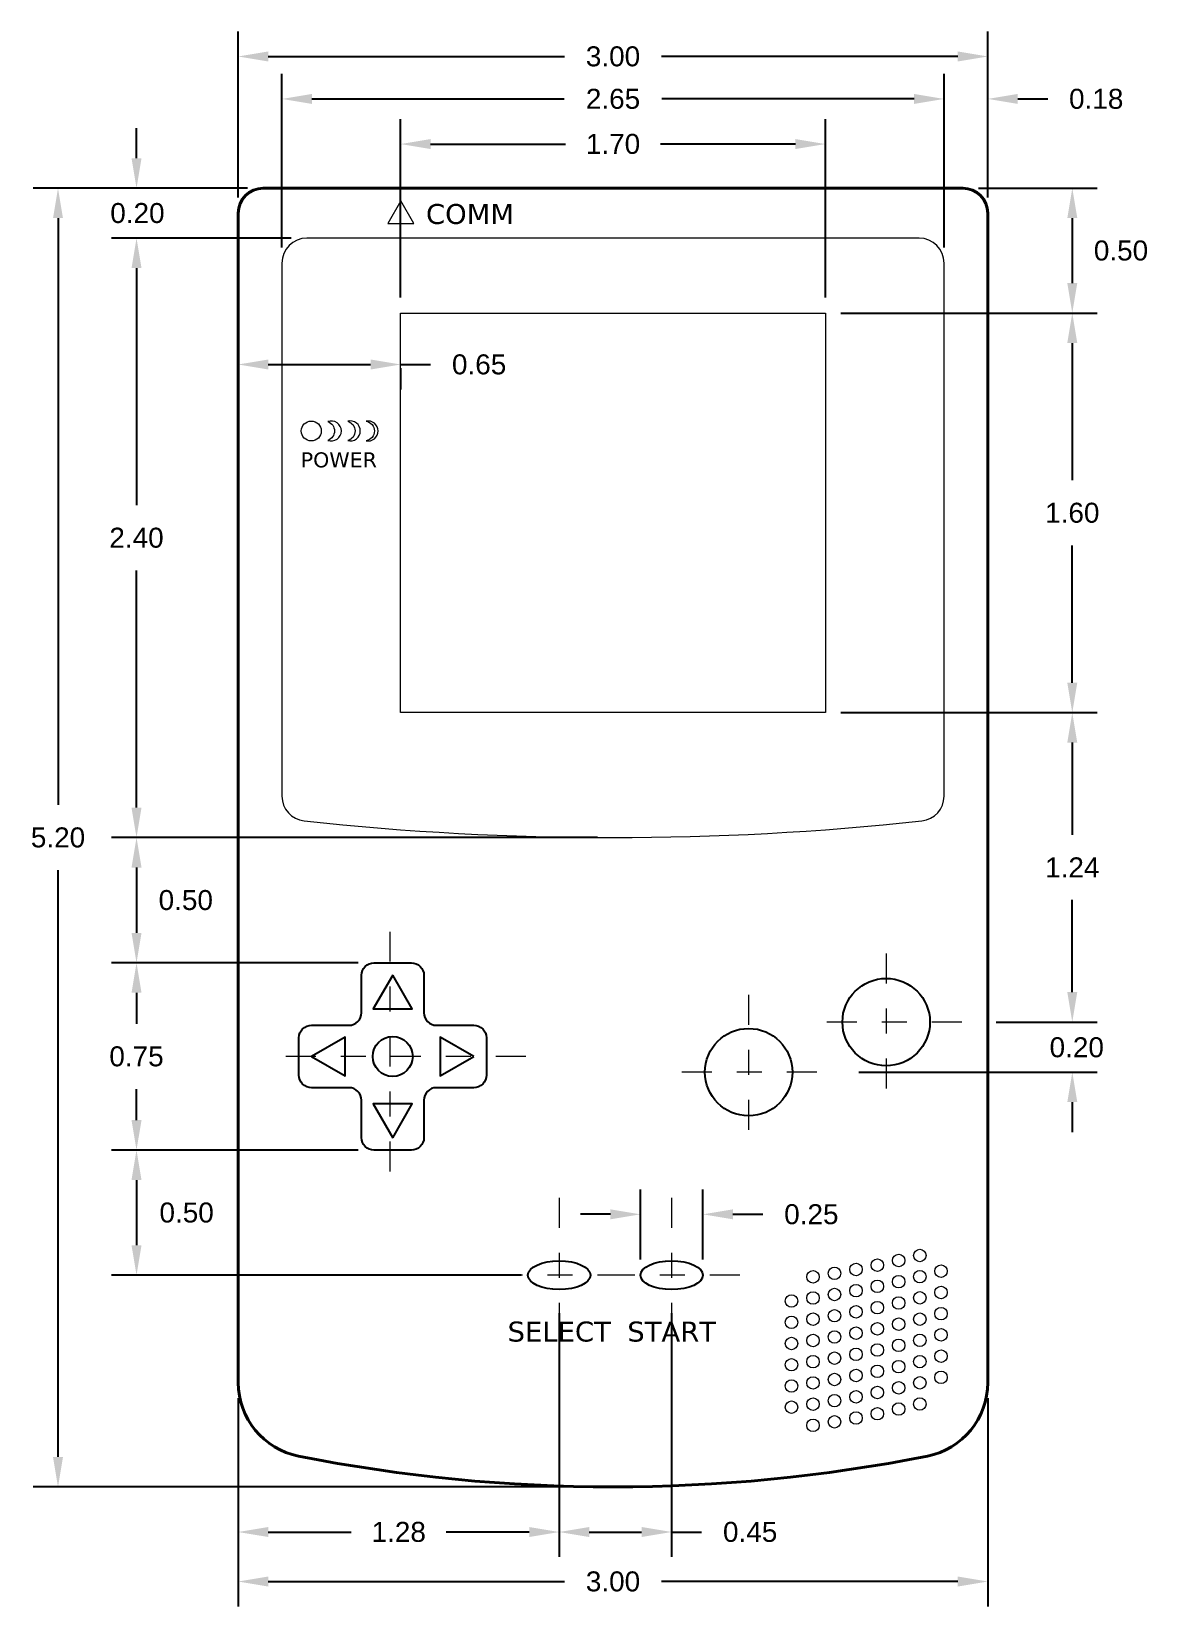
# Model space of a CAD drawing. Header units: inches. Extents: x 11.72 to 16.19, y 6.25 to 12.56.
import ezdxf
from ezdxf.enums import TextEntityAlignment as Align

# ---------------------------------------------------------------- set-up
doc = ezdxf.new("R2010")
doc.units = ezdxf.units.IN
doc.header["$MEASUREMENT"] = 0
doc.linetypes.add('ACAD_ISO10W100', pattern=[18, 12, -3, 0, -3])
for name, color, linetype, lineweight in [('altavoz', 7, 'Continuous', 18), ('cotas', 140, 'Continuous', 9), ('ejes', 7, 'ACAD_ISO10W100', 18), ('pantalla', 6, 'Continuous', 18), ('part-body', 3, 'Continuous', 40)]:
    doc.layers.add(name, color=color, linetype=linetype, lineweight=lineweight)
doc.layers.add('botones', color=1, linetype='Continuous')
doc.styles.add('select-start', font='verdana.TTF')
doc.styles.get("Standard").update_dxf_attribs({"font": 'ARIAL.TTF'})
doc.dimstyles.new('lynda-dims', dxfattribs={"dimtxt": 0.08, "dimasz": 0.12, "dimexe": 0.1, "dimexo": 0.0625, "dimgap": 0.09, "dimtad": 0, "dimtih": 1, "dimtoh": 1, "dimzin": 0, "dimdsep": 46, "dimtxsty": 'Standard', "dimcen": 0.09, "dimazin": 0, "dimtfac": 1, "dimtofl": 0, "dimtmove": 0, "dimatfit": 3, "dimfxl": 1, "dimtolj": 1, "dimtzin": 0, "dimarcsym": 0})

# ---------------------------------------------------------------- blocks, each defined once
blk = doc.blocks.new('*D21')
at = {"layer": 'cotas', "color": 0, "lineweight": -2}
for p, q in [((12.5843, 11.9338), (11.7255, 11.9338)), ((11.8255, 11.8138), (11.8255, 9.4646)), ((11.8255, 6.8538), (11.8255, 9.2029)), ((13.9843, 6.7338), (11.7255, 6.7338))]:
    blk.add_line(p, q, dxfattribs=at)
at = {"layer": 'cotas', "color": 0}
for points in [[(11.8055, 11.8138), (11.8455, 11.8138), (11.8255, 11.9338)], [(11.8055, 6.8538), (11.8455, 6.8538), (11.8255, 6.7338)]]:
    blk.add_solid(points, dxfattribs=at)
at = {"layer": 'cotas', "color": 0, "insert": (11.8255, 9.3338), "char_height": 0.08, "attachment_point": 5}
blk.add_mtext('\\A1;5.20', dxfattribs=at)
blk = doc.blocks.new('*D22')
at = {"layer": 'cotas', "color": 0, "lineweight": -2}
for p, q in [((12.1397, 12.0538), (12.1397, 12.1738)), ((12.5843, 11.9338), (12.0397, 11.9338)), ((12.7593, 11.7338), (12.0397, 11.7338)), ((12.1397, 11.6138), (12.1397, 11.4938))]:
    blk.add_line(p, q, dxfattribs=at)
at = {"layer": 'cotas', "color": 0}
for points in [[(12.1197, 12.0538), (12.1597, 12.0538), (12.1397, 11.9338)], [(12.1197, 11.6138), (12.1597, 11.6138), (12.1397, 11.7338)]]:
    blk.add_solid(points, dxfattribs=at)
at = {"layer": 'cotas', "color": 0, "insert": (12.1434, 11.8338), "char_height": 0.08, "attachment_point": 5}
blk.add_mtext('\\A1;0.20', dxfattribs=at)
blk = doc.blocks.new('*D23')
at = {"layer": 'cotas', "color": 0, "lineweight": -2}
for p, q in [((12.7593, 11.7338), (12.0397, 11.7338)), ((12.1397, 11.6138), (12.1397, 10.6646)), ((12.1397, 9.4538), (12.1397, 10.4029)), ((13.9843, 9.3338), (12.0397, 9.3338))]:
    blk.add_line(p, q, dxfattribs=at)
at = {"layer": 'cotas', "color": 0}
for points in [[(12.1197, 11.6138), (12.1597, 11.6138), (12.1397, 11.7338)], [(12.1197, 9.4538), (12.1597, 9.4538), (12.1397, 9.3338)]]:
    blk.add_solid(points, dxfattribs=at)
at = {"layer": 'cotas', "color": 0, "insert": (12.1397, 10.5338), "char_height": 0.08, "attachment_point": 5}
blk.add_mtext('\\A1;2.40', dxfattribs=at)
blk = doc.blocks.new('*D24')
at = {"layer": 'cotas', "color": 0, "lineweight": -2}
for p, q in [((13.9843, 9.3338), (12.0397, 9.3338)), ((12.1397, 9.2138), (12.1397, 8.9522)), ((13.0275, 8.8322), (12.0397, 8.8322))]:
    blk.add_line(p, q, dxfattribs=at)
at = {"layer": 'cotas', "color": 0}
for points in [[(12.1197, 9.2138), (12.1597, 9.2138), (12.1397, 9.3338)], [(12.1197, 8.9522), (12.1597, 8.9522), (12.1397, 8.8322)]]:
    blk.add_solid(points, dxfattribs=at)
at = {"layer": 'cotas', "color": 0, "insert": (12.3369, 9.083), "char_height": 0.08, "attachment_point": 5}
blk.add_mtext('\\A1;0.50', dxfattribs=at)
blk = doc.blocks.new('*D25')
at = {"layer": 'cotas', "color": 0, "lineweight": -2}
for p, q in [((13.0275, 8.8322), (12.0397, 8.8322)), ((12.1397, 8.7122), (12.1397, 8.588)), ((12.1397, 8.2022), (12.1397, 8.3264)), ((13.0275, 8.0822), (12.0397, 8.0822))]:
    blk.add_line(p, q, dxfattribs=at)
at = {"layer": 'cotas', "color": 0}
for points in [[(12.1197, 8.7122), (12.1597, 8.7122), (12.1397, 8.8322)], [(12.1197, 8.2022), (12.1597, 8.2022), (12.1397, 8.0822)]]:
    blk.add_solid(points, dxfattribs=at)
at = {"layer": 'cotas', "color": 0, "insert": (12.1397, 8.4572), "char_height": 0.08, "attachment_point": 5}
blk.add_mtext('\\A1;0.75', dxfattribs=at)
blk = doc.blocks.new('*D26')
at = {"layer": 'cotas', "color": 0, "lineweight": -2}
for p, q in [((13.0275, 8.0822), (12.0397, 8.0822)), ((12.1397, 7.9622), (12.1397, 7.7014)), ((13.679, 7.5814), (12.0397, 7.5814))]:
    blk.add_line(p, q, dxfattribs=at)
at = {"layer": 'cotas', "color": 0}
for points in [[(12.1197, 7.9622), (12.1597, 7.9622), (12.1397, 8.0822)], [(12.1197, 7.7014), (12.1597, 7.7014), (12.1397, 7.5814)]]:
    blk.add_solid(points, dxfattribs=at)
at = {"layer": 'cotas', "color": 0, "insert": (12.3403, 7.8318), "char_height": 0.08, "attachment_point": 5}
blk.add_mtext('\\A1;0.50', dxfattribs=at)
blk = doc.blocks.new('*D27')
at = {"layer": 'cotas', "color": 0, "lineweight": -2}
for p, q in [((12.5468, 7.0885), (12.5468, 6.2548)), ((15.5468, 7.0885), (15.5468, 6.2548)), ((12.6668, 6.3548), (13.8531, 6.3548)), ((15.4268, 6.3548), (14.2405, 6.3548))]:
    blk.add_line(p, q, dxfattribs=at)
at = {"layer": 'cotas', "color": 0}
for points in [[(12.6668, 6.3748), (12.6668, 6.3348), (12.5468, 6.3548)], [(15.4268, 6.3748), (15.4268, 6.3348), (15.5468, 6.3548)]]:
    blk.add_solid(points, dxfattribs=at)
at = {"layer": 'cotas', "color": 0, "insert": (14.0468, 6.3548), "char_height": 0.08, "attachment_point": 5}
blk.add_mtext('\\A1;3.00', dxfattribs=at)
blk = doc.blocks.new('*D28')
at = {"layer": 'cotas', "color": 0, "lineweight": -2}
for p, q in [((13.8315, 7.4289), (13.8315, 6.4531)), ((12.5468, 7.0885), (12.5468, 6.4531)), ((12.6668, 6.5531), (12.9989, 6.5531)), ((13.7115, 6.5531), (13.3794, 6.5531))]:
    blk.add_line(p, q, dxfattribs=at)
at = {"layer": 'cotas', "color": 0}
for points in [[(12.6668, 6.5731), (12.6668, 6.5331), (12.5468, 6.5531)], [(13.7115, 6.5731), (13.7115, 6.5331), (13.8315, 6.5531)]]:
    blk.add_solid(points, dxfattribs=at)
at = {"layer": 'cotas', "color": 0, "insert": (13.1892, 6.5531), "char_height": 0.08, "attachment_point": 5}
blk.add_mtext('\\A1;1.28', dxfattribs=at)
blk = doc.blocks.new('*D29')
at = {"layer": 'cotas', "color": 0, "lineweight": -2}
for p, q in [((13.8315, 7.4289), (13.8315, 6.4531)), ((14.2815, 7.4289), (14.2815, 6.4531)), ((13.9515, 6.5531), (14.1615, 6.5531)), ((14.2815, 6.5531), (14.4015, 6.5531))]:
    blk.add_line(p, q, dxfattribs=at)
at = {"layer": 'cotas', "color": 0}
for points in [[(13.9515, 6.5731), (13.9515, 6.5331), (13.8315, 6.5531)], [(14.1615, 6.5731), (14.1615, 6.5331), (14.2815, 6.5531)]]:
    blk.add_solid(points, dxfattribs=at)
at = {"layer": 'cotas', "color": 0, "insert": (14.5957, 6.5531), "char_height": 0.08, "attachment_point": 5}
blk.add_mtext('\\A1;0.45', dxfattribs=at)
blk = doc.blocks.new('*D30')
at = {"layer": 'cotas', "color": 0, "lineweight": -2}
for p, q in [((12.5468, 11.8963), (12.5468, 12.5612)), ((15.5468, 11.8963), (15.5468, 12.5612)), ((12.6668, 12.4612), (13.8531, 12.4612)), ((15.4268, 12.4612), (14.2405, 12.4612))]:
    blk.add_line(p, q, dxfattribs=at)
at = {"layer": 'cotas', "color": 0}
for points in [[(12.6668, 12.4812), (12.6668, 12.4412), (12.5468, 12.4612)], [(15.4268, 12.4812), (15.4268, 12.4412), (15.5468, 12.4612)]]:
    blk.add_solid(points, dxfattribs=at)
at = {"layer": 'cotas', "color": 0, "insert": (14.0468, 12.4612), "char_height": 0.08, "attachment_point": 5}
blk.add_mtext('\\A1;3.00', dxfattribs=at)
blk = doc.blocks.new('*D31')
at = {"layer": 'cotas', "color": 0, "lineweight": -2}
for p, q in [((12.7218, 11.6963), (12.7218, 12.3912)), ((15.3718, 11.6963), (15.3718, 12.3912)), ((12.8418, 12.2912), (13.8519, 12.2912)), ((15.2518, 12.2912), (14.2417, 12.2912))]:
    blk.add_line(p, q, dxfattribs=at)
at = {"layer": 'cotas', "color": 0}
for points in [[(12.8418, 12.3112), (12.8418, 12.2712), (12.7218, 12.2912)], [(15.2518, 12.3112), (15.2518, 12.2712), (15.3718, 12.2912)]]:
    blk.add_solid(points, dxfattribs=at)
at = {"layer": 'cotas', "color": 0, "insert": (14.0468, 12.2912), "char_height": 0.08, "attachment_point": 5}
blk.add_mtext('\\A1;2.65', dxfattribs=at)
blk = doc.blocks.new('*D32')
at = {"layer": 'cotas', "color": 0, "lineweight": -2}
for p, q in [((15.3718, 11.6963), (15.3718, 12.3912)), ((15.5468, 11.8963), (15.5468, 12.3912)), ((15.2518, 12.2912), (15.1318, 12.2912)), ((15.6668, 12.2912), (15.7868, 12.2912))]:
    blk.add_line(p, q, dxfattribs=at)
at = {"layer": 'cotas', "color": 0}
for points in [[(15.2518, 12.3112), (15.2518, 12.2712), (15.3718, 12.2912)], [(15.6668, 12.3112), (15.6668, 12.2712), (15.5468, 12.2912)]]:
    blk.add_solid(points, dxfattribs=at)
at = {"layer": 'cotas', "color": 0, "insert": (15.9808, 12.2912), "char_height": 0.08, "attachment_point": 5}
blk.add_mtext('\\A1;0.18', dxfattribs=at)
blk = doc.blocks.new('*D33')
at = {"layer": 'cotas', "color": 0, "lineweight": -2}
for p, q in [((15.5093, 11.9338), (15.985, 11.9338)), ((15.885, 11.8138), (15.885, 11.5538)), ((14.9593, 11.4338), (15.985, 11.4338))]:
    blk.add_line(p, q, dxfattribs=at)
at = {"layer": 'cotas', "color": 0}
for points in [[(15.865, 11.8138), (15.905, 11.8138), (15.885, 11.9338)], [(15.865, 11.5538), (15.905, 11.5538), (15.885, 11.4338)]]:
    blk.add_solid(points, dxfattribs=at)
at = {"layer": 'cotas', "color": 0, "insert": (16.08, 11.6838), "char_height": 0.08, "attachment_point": 5}
blk.add_mtext('\\A1;0.50', dxfattribs=at)
blk = doc.blocks.new('*D34')
at = {"layer": 'cotas', "color": 0, "lineweight": -2}
for p, q in [((14.9593, 11.4338), (15.985, 11.4338)), ((15.885, 11.3138), (15.885, 10.7646)), ((15.885, 9.9538), (15.885, 10.5029)), ((14.9593, 9.8338), (15.985, 9.8338))]:
    blk.add_line(p, q, dxfattribs=at)
at = {"layer": 'cotas', "color": 0}
for points in [[(15.865, 11.3138), (15.905, 11.3138), (15.885, 11.4338)], [(15.865, 9.9538), (15.905, 9.9538), (15.885, 9.8338)]]:
    blk.add_solid(points, dxfattribs=at)
at = {"layer": 'cotas', "color": 0, "insert": (15.885, 10.6338), "char_height": 0.08, "attachment_point": 5}
blk.add_mtext('\\A1;1.60', dxfattribs=at)
blk = doc.blocks.new('*D35')
at = {"layer": 'cotas', "color": 0, "lineweight": -2}
for p, q in [((13.1968, 11.4963), (13.1968, 12.2106)), ((14.8968, 11.4963), (14.8968, 12.2106)), ((13.3168, 12.1106), (13.8568, 12.1106)), ((14.7768, 12.1106), (14.2368, 12.1106))]:
    blk.add_line(p, q, dxfattribs=at)
at = {"layer": 'cotas', "color": 0}
for points in [[(13.3168, 12.1306), (13.3168, 12.0906), (13.1968, 12.1106)], [(14.7768, 12.1306), (14.7768, 12.0906), (14.8968, 12.1106)]]:
    blk.add_solid(points, dxfattribs=at)
at = {"layer": 'cotas', "color": 0, "insert": (14.0468, 12.1106), "char_height": 0.08, "attachment_point": 5}
blk.add_mtext('\\A1;1.70', dxfattribs=at)
blk = doc.blocks.new('*D36')
at = {"layer": 'cotas', "color": 0, "lineweight": -2}
for p, q in [((12.6668, 11.2279), (13.0768, 11.2279)), ((13.1968, 11.2279), (13.3168, 11.2279)), ((12.5468, 11.213), (12.5468, 11.1279)), ((13.1968, 11.213), (13.1968, 11.1279))]:
    blk.add_line(p, q, dxfattribs=at)
at = {"layer": 'cotas', "color": 0}
for points in [[(12.6668, 11.2479), (12.6668, 11.2079), (12.5468, 11.2279)], [(13.0768, 11.2479), (13.0768, 11.2079), (13.1968, 11.2279)]]:
    blk.add_solid(points, dxfattribs=at)
at = {"layer": 'cotas', "color": 0, "insert": (13.511, 11.2279), "char_height": 0.08, "attachment_point": 5}
blk.add_mtext('\\A1;0.65', dxfattribs=at)
blk = doc.blocks.new('*D37')
at = {"layer": 'cotas', "color": 0, "lineweight": -2}
for p, q in [((14.9593, 9.8338), (15.985, 9.8338)), ((15.885, 9.7138), (15.885, 9.3444)), ((15.885, 8.7148), (15.885, 9.0841)), ((15.581, 8.5948), (15.985, 8.5948))]:
    blk.add_line(p, q, dxfattribs=at)
at = {"layer": 'cotas', "color": 0}
for points in [[(15.865, 9.7138), (15.905, 9.7138), (15.885, 9.8338)], [(15.865, 8.7148), (15.905, 8.7148), (15.885, 8.5948)]]:
    blk.add_solid(points, dxfattribs=at)
at = {"layer": 'cotas', "color": 0, "insert": (15.885, 9.2143), "char_height": 0.08, "attachment_point": 5}
blk.add_mtext('\\A1;1.24', dxfattribs=at)
blk = doc.blocks.new('*D38')
at = {"layer": 'cotas', "color": 0, "lineweight": -2}
for p, q in [((15.885, 8.7148), (15.885, 8.8348)), ((15.581, 8.5948), (15.985, 8.5948)), ((15.0307, 8.3944), (15.985, 8.3944)), ((15.885, 8.2744), (15.885, 8.1544))]:
    blk.add_line(p, q, dxfattribs=at)
at = {"layer": 'cotas', "color": 0}
for points in [[(15.865, 8.7148), (15.905, 8.7148), (15.885, 8.5948)], [(15.865, 8.2744), (15.905, 8.2744), (15.885, 8.3944)]]:
    blk.add_solid(points, dxfattribs=at)
at = {"layer": 'cotas', "color": 0, "insert": (15.9029, 8.4935), "char_height": 0.08, "attachment_point": 5}
blk.add_mtext('\\A1;0.20', dxfattribs=at)
blk = doc.blocks.new('*D39')
at = {"layer": 'cotas', "color": 0, "lineweight": -2}
for p, q in [((14.1565, 7.6439), (14.1565, 7.9251)), ((14.4065, 7.6439), (14.4065, 7.9251)), ((14.0365, 7.8251), (13.9165, 7.8251)), ((14.5265, 7.8251), (14.6465, 7.8251))]:
    blk.add_line(p, q, dxfattribs=at)
at = {"layer": 'cotas', "color": 0}
for points in [[(14.0365, 7.8451), (14.0365, 7.8051), (14.1565, 7.8251)], [(14.5265, 7.8451), (14.5265, 7.8051), (14.4065, 7.8251)]]:
    blk.add_solid(points, dxfattribs=at)
at = {"layer": 'cotas', "color": 0, "insert": (14.8407, 7.8251), "char_height": 0.08, "attachment_point": 5}
blk.add_mtext('\\A1;0.25', dxfattribs=at)

msp = doc.modelspace()

# ---------------------------------------------------------------- linework, layer by layer
at = {"layer": 'altavoz'}
for centre in [(15.105, 7.6216), (15.1902, 7.6403), (15.2751, 7.6605), (14.8474, 7.5751), (14.9335, 7.589), (15.0194, 7.6045), (15.1902, 7.5553), (15.2751, 7.5755), (15.3596, 7.5974), (14.8474, 7.4901), (14.9335, 7.504), (15.0194, 7.5195), (15.105, 7.5366), (15.2751, 7.4905), (15.3596, 7.5124), (14.761, 7.4778), (14.9335, 7.419), (15.0194, 7.4345), (15.105, 7.4516), (15.1902, 7.4703), (15.3596, 7.4274), (14.761, 7.3928), (14.8474, 7.4051), (15.105, 7.3666), (15.1902, 7.3853), (15.2751, 7.4055), (14.761, 7.3078), (14.8474, 7.3201), (14.9335, 7.334), (15.0194, 7.3495), (15.1902, 7.3003), (15.2751, 7.3205), (15.3596, 7.3424), (14.8474, 7.2351), (14.9335, 7.249), (15.0194, 7.2645), (15.105, 7.2816), (15.2751, 7.2355), (15.3596, 7.2574), (14.761, 7.2228), (15.0194, 7.1795), (15.105, 7.1966), (15.1902, 7.2153), (15.3596, 7.1724), (14.761, 7.1378), (14.8474, 7.1501), (14.9335, 7.164), (15.105, 7.1116), (15.1902, 7.1303), (15.2751, 7.1505), (14.761, 7.0528), (14.8474, 7.0651), (14.9335, 7.079), (15.0194, 7.0945), (15.1902, 7.0453), (15.2751, 7.0655), (14.8474, 6.9801), (14.9335, 6.994), (15.0194, 7.0095), (15.105, 7.0266)]:
    msp.add_circle(centre, 0.025, dxfattribs=at)
at = {"layer": 'botones'}
msp.add_lwpolyline([(13.04, 8.6322), (13.04, 8.7822, -0.414214), (13.09, 8.8322), (13.24, 8.8322, -0.414214), (13.29, 8.7822), (13.29, 8.6322, 0.414214), (13.34, 8.5822), (13.49, 8.5822, -0.414214), (13.54, 8.5322), (13.54, 8.3822, -0.414214), (13.49, 8.3322), (13.34, 8.3322, 0.414214), (13.29, 8.2822), (13.29, 8.1322, -0.414214), (13.24, 8.0822), (13.09, 8.0822, -0.414214), (13.04, 8.1322), (13.04, 8.2822, 0.414214), (12.99, 8.3322), (12.84, 8.3322, -0.414214), (12.79, 8.3822), (12.79, 8.5322, -0.414214), (12.84, 8.5822), (12.99, 8.5822, 0.414214)], format="xyb", close=True, dxfattribs=at)
for points in [[(13.165, 8.7824), (13.0871, 8.6474), (13.243, 8.6474)], [(12.8398, 8.4572), (12.9748, 8.3793), (12.9748, 8.5351)], [(13.4903, 8.4572), (13.3553, 8.5351), (13.3553, 8.3793)], [(13.165, 8.132), (13.243, 8.267), (13.0871, 8.267)]]:
    msp.add_lwpolyline(points, close=True, dxfattribs=at)
for centre, radius in [((15.1401, 8.5948), 0.175), ((13.165, 8.4572), 0.08), ((14.5897, 8.3944), 0.175)]:
    msp.add_circle(centre, radius, dxfattribs=at)
for centre in [(13.8315, 7.5814), (14.2815, 7.5814)]:
    msp.add_ellipse(centre, major_axis=(-0.125, 0), ratio=0.46, dxfattribs=at)
at = {"layer": 'ejes', "ltscale": 0.01}
for p, q in [((13.1539, 8.9569), (13.1539, 7.9337)), ((15.1401, 8.8691), (15.1401, 8.2793)), ((14.5897, 8.7036), (14.5897, 8.0827)), ((15.4423, 8.5948), (14.8419, 8.5948)), ((13.6975, 8.4572), (12.646, 8.4572)), ((14.8626, 8.3944), (14.2829, 8.3944)), ((13.8315, 7.8906), (13.8315, 7.2698)), ((14.2815, 7.8906), (14.2815, 7.2698)), ((14.1044, 7.5814), (13.5247, 7.5814)), ((14.5544, 7.5814), (13.9747, 7.5814))]:
    msp.add_line(p, q, dxfattribs=at)
at = {"layer": 'pantalla'}
for p, q in [((15.2718, 11.7338), (12.8218, 11.7338)), ((12.7218, 11.6338), (12.7218, 9.4998)), ((15.3718, 9.4998), (15.3718, 11.6338)), ((13.1968, 11.4338), (14.8968, 11.4338)), ((13.1968, 9.8338), (13.1968, 11.4338)), ((14.8968, 11.4338), (14.8968, 9.8338)), ((14.8968, 9.8338), (13.1968, 9.8338))]:
    msp.add_line(p, q, dxfattribs=at)
msp.add_lwpolyline([(13.1979, 11.8826), (13.1459, 11.7926), (13.2498, 11.7926)], close=True, dxfattribs=at)
for points in [[(12.9058, 10.9992, -0.314572), (12.932, 10.9616, -0.314572), (12.9058, 10.9241, 0.521408), (12.9596, 10.9616, 0.521408)], [(12.985, 11.0003, -0.339581), (13.0147, 10.9616, -0.339581), (12.985, 10.923, 0.493004), (13.0354, 10.9616, 0.493004)], [(13.0591, 11.0009, -0.360244), (13.0916, 10.9616, -0.360244), (13.0591, 10.9223, 0.470324), (13.1066, 10.9616, 0.470324)]]:
    msp.add_lwpolyline(points, format="xyb", close=True, dxfattribs=at)
msp.add_circle((12.8392, 10.9616), 0.04, dxfattribs=at)
for centre, radius, start, end in [((12.8218, 11.6338), 0.1, 90, 180), ((15.2718, 11.6338), 0.1, 0, 90), ((12.8218, 9.4998), 0.1, 180, 263.83131), ((15.2718, 9.4998), 0.1, 276.16869, 0), ((14.0468, 20.8338), 11.5, 263.83131, 276.16869)]:
    msp.add_arc(centre, radius, start, end, dxfattribs=at)
at = {"layer": 'part-body'}
msp.add_line((15.4468, 11.9338), (12.6468, 11.9338), dxfattribs=at)
msp.add_lwpolyline([(12.5468, 11.8338), (12.5468, 7.151, 0.358249), (12.7887, 6.8567, 0.097698), (15.3049, 6.8567, 0.358249), (15.5468, 7.151), (15.5468, 11.8338)], format="xyb", dxfattribs=at)
for centre, start, end in [((12.6468, 11.8338), 90, 180), ((15.4468, 11.8338), 0, 90)]:
    msp.add_arc(centre, 0.1, start, end, dxfattribs=at)

# ---------------------------------------------------------------- texts
at = {"layer": 'pantalla', "style": 'select-start'}
for s, height, p in [('COMM', 0.08, (13.2983, 11.7905)), ('POWER', 0.06, (12.797, 10.8161))]:
    msp.add_text(s, height=height, dxfattribs=at).set_placement(p)
at = {"layer": 'part-body', "style": 'select-start'}
for s, p in [('SELECT', (13.8315, 7.3557)), ('START', (14.2815, 7.3557))]:
    msp.add_text(s, height=0.08, dxfattribs=at).set_placement(p, align=Align.MIDDLE_CENTER)

# ---------------------------------------------------------------- dimensions: what is measured, and where the dimension line sits
at = {"layer": 'cotas'}
for base, p1, p2, picture, middle in [((15.5468, 12.4612), (12.5468, 11.8338), (15.5468, 11.8338), '*D30', (14.0468, 12.4612)), ((15.3718, 12.2912), (12.7218, 11.6338), (15.3718, 11.6338), '*D31', (14.0468, 12.2912))]:
    dim = msp.add_linear_dim(base=base, p1=p1, p2=p2, dimstyle='lynda-dims', dxfattribs=at)
    dim.commit()
    dim.dimension.update_dxf_attribs({"geometry": picture, "text_midpoint": middle, "dimtype": 160})
for base, p1, p2, picture, middle in [((15.5467993426, 12.291208502), (15.3717993426, 11.6337662109), (15.5467993426, 11.8337662109), '*D32', (15.9807829715, 12.291208502)), ((14.8968, 12.1106), (13.1968, 11.4338), (14.8968, 11.4338), '*D35', (14.0468, 12.1106)), ((13.1968, 11.2279), (12.5468, 11.2755), (13.1968, 11.2755), '*D36', (13.511, 11.2279)), ((14.4065, 7.8251), (14.1565, 7.5814), (14.4065, 7.5814), '*D39', (14.8407, 7.8251)), ((13.8315, 6.5531), (12.5468, 7.151), (13.8315, 7.4914), '*D28', (13.1892, 6.5531)), ((14.2815, 6.5531), (13.8315, 7.4914), (14.2815, 7.4914), '*D29', (14.5957, 6.5531)), ((15.5468, 6.3548), (12.5468, 7.151), (15.5468, 7.151), '*D27', (14.0468, 6.3548))]:
    dim = msp.add_linear_dim(base=base, p1=p1, p2=p2, dimstyle='lynda-dims', dxfattribs=at)
    dim.commit()
    dim.dimension.update_dxf_attribs({"geometry": picture, "text_midpoint": middle})
for base, p1, p2, picture, middle in [((12.1397, 11.9338), (12.8218, 11.7338), (12.6468, 11.9338), '*D22', (12.1434, 11.8338)), ((11.8255, 6.7338), (12.6468, 11.9338), (14.0468, 6.7338), '*D21', (11.8255, 9.3338)), ((15.885, 11.4338), (15.4468, 11.9338), (14.8968, 11.4338), '*D33', (16.08, 11.6838)), ((12.1397, 8.8322), (14.0468, 9.3338), (13.09, 8.8322), '*D24', (12.3369, 9.083)), ((15.885, 8.3944), (15.5185, 8.5948), (14.9682, 8.3944), '*D38', (15.9029, 8.4935)), ((12.1397, 7.5814), (13.09, 8.0822), (13.7415, 7.5814), '*D26', (12.3403, 7.8318))]:
    dim = msp.add_linear_dim(base=base, p1=p1, p2=p2, angle=90, dimstyle='lynda-dims', dxfattribs=at)
    dim.commit()
    dim.dimension.update_dxf_attribs({"geometry": picture, "text_midpoint": middle, "dimtype": 160})
for base, p1, p2, picture, middle in [((12.1397, 9.3338), (12.8218, 11.7338), (14.0468, 9.3338), '*D23', (12.1397, 10.5338)), ((15.885, 9.8338), (14.8968, 11.4338), (14.8968, 9.8338), '*D34', (15.885, 10.6338)), ((15.885, 8.5948), (14.8968, 9.8338), (15.5185, 8.5948), '*D37', (15.885, 9.2143)), ((12.1397, 8.0822), (13.09, 8.8322), (13.09, 8.0822), '*D25', (12.1397, 8.4572))]:
    dim = msp.add_linear_dim(base=base, p1=p1, p2=p2, angle=90, dimstyle='lynda-dims', dxfattribs=at)
    dim.commit()
    dim.dimension.update_dxf_attribs({"geometry": picture, "text_midpoint": middle})

doc.saveas('drawing.dxf')
